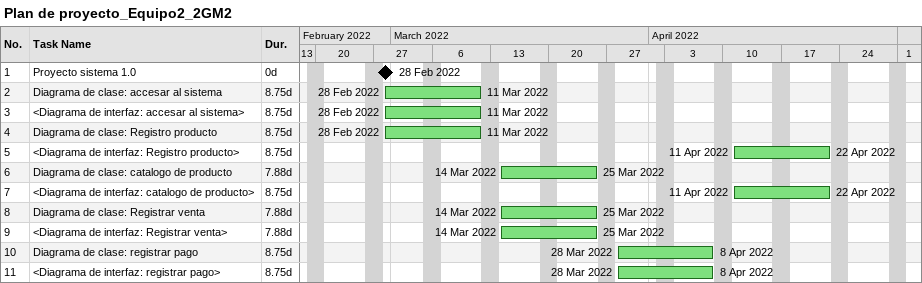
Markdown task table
Plan de proyecto_Equipo2_2GM2

| ID | Task | Duration | Start | Finish |
|---|---|---|---|---|
| 1 | Proyecto sistema 1.0 | 0d | 2022-02-28 | 2022-02-28 |
| 2 | Diagrama de clase: accesar al sistema | 8.75d | 2022-02-28 | 2022-03-11 |
| 3 | <Diagrama de interfaz: accesar al sistema> | 8.75d | 2022-02-28 | 2022-03-11 |
| 4 | Diagrama de clase: Registro producto | 8.75d | 2022-02-28 | 2022-03-11 |
| 5 | <Diagrama de interfaz: Registro producto> | 8.75d | 2022-04-11 | 2022-04-22 |
| 6 | Diagrama de clase: catalogo de producto | 7.88d | 2022-03-14 | 2022-03-25 |
| 7 | <Diagrama de interfaz: catalogo de producto> | 8.75d | 2022-04-11 | 2022-04-22 |
| 8 | Diagrama de clase: Registrar venta | 7.88d | 2022-03-14 | 2022-03-25 |
| 9 | <Diagrama de interfaz: Registrar venta> | 7.88d | 2022-03-14 | 2022-03-25 |
| 10 | Diagrama de clase: registrar pago | 8.75d | 2022-03-28 | 2022-04-08 |
| 11 | <Diagrama de interfaz: registrar pago> | 8.75d | 2022-03-28 | 2022-04-08 |
